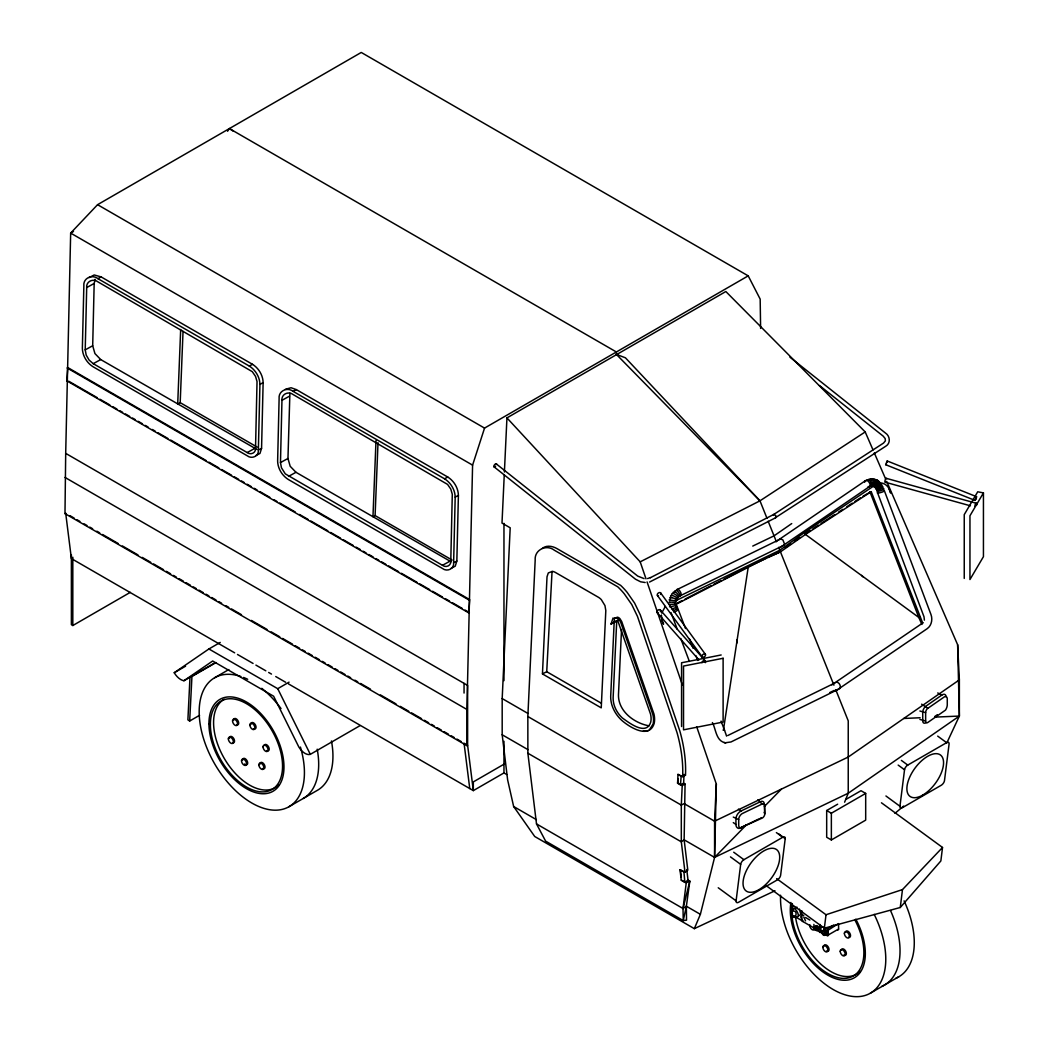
<?xml version="1.0" encoding="UTF-8"?>
<svg xmlns="http://www.w3.org/2000/svg" width="1049" height="1049" viewBox="0 0 1049 1049"><rect width="100%" height="100%" fill="white"/><g stroke="black" fill="none" stroke-linecap="round" stroke-linejoin="round"><path stroke-width="1.5" d="M748.212 275.861L484.546 428.097L472.588 465.14L466.91 709.465L466.91 745.669L467.618 745.262L467.618 685.417L65.694 453.365L70.663 233.088L97.57 204.686L361.249 52.45L748.212 275.861L760.171 299.109L760.617 328.429M66.861 380.853L67.726 367.543L469.664 599.595L468.785 612.904L66.861 380.853L67.424 380.472M85.218 349.855L86.7 287.57C85.952 281.381 93.309 278.09 97.911 281.853L252.285 371.661L255.536 376.381L257.031 381.548L255.523 448.316C256.074 452.919 250.619 455.358 247.197 452.565L93.23 363.675L89.099 360.069L86.202 355.073L85.218 349.855L92.692 345.75L94.174 283.466L95.118 279.283M258.369 450.073L259.929 384.393C259.798 377.037 255.484 369.943 249.295 366.062L97.898 278.654C92.142 274.025 82.976 278.116 83.854 285.826L82.36 348.307C82.504 355.716 86.831 362.862 93.059 366.757L247.223 455.764C251.786 459.436 259.051 456.184 258.369 450.073L261.568 448.303L263.129 382.636C262.997 375.28 258.697 368.186 252.494 364.305L101.097 276.897L94.213 274.969L89.073 277.592M280.476 462.583L281.958 400.312C281.224 394.109 288.58 390.831 293.182 394.581L447.556 484.402L450.795 489.109L452.289 494.276L450.782 561.058C451.345 565.66 445.877 568.099 442.468 565.306L285.302 473.873L281.46 467.802L280.476 462.583L287.964 458.479L289.891 393.231M453.627 562.802L455.187 497.134C455.056 489.778 450.742 482.671 444.553 478.803L293.156 391.395C287.4 386.753 278.247 390.857 279.113 398.554L277.631 461.049C277.762 468.444 282.089 475.59 288.331 479.498L442.481 568.492C447.044 572.164 454.322 568.912 453.627 562.802L456.839 561.045L458.4 495.364C458.256 488.008 453.955 480.914 447.766 477.033L296.369 389.625L291.098 387.75L285.367 389.258M696.759 726.957L716.323 784.049L714.579 857.4L700.378 914.322L694.333 928.653L534.728 836.499L513.643 806.511L507.637 779.905L502.183 734.772L502.183 698.568L510.194 527.804L501.999 523.071L504.241 475.249M466.91 745.669L64.986 513.617L65.694 453.365M661.408 615.002L661.985 620.785L663.571 624.194L661.578 619.041M180.677 329.491L177.701 404.009L180.192 402.659L257.175 447.097M180.192 402.659L183.037 331.379M376.001 440.606L372.959 516.751L375.096 515.583L452.08 560.035L442.468 565.306M375.096 515.583L378.007 442.678M773.467 515.387L773.585 514.666M504.399 472.037L506.942 417.895L725.829 291.517L865.202 431.939L873.017 449.916M686.741 869.542L688.026 880.111L689.809 881.147L686.374 906.244L686.518 920.157L683.24 920.576L545.611 841.114L536.511 823.924L527.87 753.234L527.844 716.519L535.187 560.022C534.308 549.715 546.516 544.011 554.357 550.227L617.782 586.837A54.535 33.188 62.8 0 1 624.273 593.8L631.76 604.565L637.451 616.353L676.972 732.438A112.256 68.316 62.8 0 1 682.65 776.68L685.482 775.198M542.451 673.917L547.014 576.793L548.299 572.938L552.351 571.39A11.972 7.277 62.8 0 1 555.459 572.479L598.336 597.235A11.762 7.159 62.8 0 1 601.326 599.648L604.958 605.575L605.811 610.584L601.247 707.865L542.451 673.917L546.726 671.701L601.313 703.223M546.726 671.701L552.049 571.495M614.347 618.451L610.688 696.418C610.531 705.426 615.029 714.12 621.546 720.165C628.954 726.852 649.134 739.676 654.156 723.482A19.905 12.116 62.8 0 0 653.973 714.067L621.703 621.519L619.893 618.622A5.376 3.278 62.8 0 0 617.402 617.179L614.347 618.451L616.327 617.73A5.376 3.278 62.8 0 1 618.831 619.172L620.641 622.083L652.911 714.631A19.905 12.116 62.8 0 1 653.094 724.033L649.2 730.209M621.533 629.479L618.464 694.962C618.241 711.301 634.343 723.259 649.056 725.829M688.026 880.111L684.84 882.379L681.26 880.163L680.001 869.739L684.984 872.165L687.816 870.159L684.145 839.816L685.063 784.036L683.633 783.223L680.434 784.888L677.588 783.236L677.995 774.385L682.637 776.68M677.588 783.236L678.152 778.633M680.434 784.888L681.207 775.854M685.063 784.036L682.217 785.517L681.299 805.108L681.312 841.836L684.984 872.165M683.633 783.223L684.053 774.372M886.68 481.386L957.632 644.742L959.363 679.87L959.363 716.061L848.235 793.228L714.579 857.4L714.579 821.197L716.323 784.049M190.013 676.762L187.889 719.876L189.672 721.017L199.585 715.3M925.638 712.704L925.651 712.284A3.435 1.796 -64.4 0 1 927.539 708.547L944.375 696.864A5.245 2.741 -64.4 0 1 947.26 698.542L947.273 705.072A6.268 3.265 -64.4 0 1 945.503 710.107L927.618 722.604A3.58 1.862 -64.4 0 1 925.651 721.463L925.638 712.704L919.894 710.999M189.672 721.017L191.941 676.461L216.042 662.562M740.974 828.29L740.83 828.277A6.268 3.934 -55.2 0 1 738.706 825.497L738.719 818.941A5.245 3.291 -55.2 0 1 742.194 813.591L762.466 803.862A3.435 2.164 -55.2 0 1 764.734 805.186L764.734 814.365A3.58 2.242 -55.2 0 1 762.374 818.01L739.021 828.474A7.71 4.839 -55.2 0 1 735.926 824.435L733.277 822.6M261.568 448.303L259.968 453.443L255.89 455.528M456.839 561.045L455.24 566.185L451.162 568.27M924.392 620.129L924.012 616.812L877.475 492.545M881.462 802.8L942.526 847.461L940.861 860.941L900.265 907.49L824.344 928.208L826.022 914.741L776.64 878.616M900.265 907.49L902.481 889.591L942.526 847.461M536.511 823.924L683.017 908.513L686.256 882.747L689.809 881.147L683.017 908.513L683.24 920.576L686.374 906.244L700.378 914.322M736.096 900.868L740.673 864.376A4.026 1.993 -53.7 0 1 743.911 859.682L782.751 837.259A4.026 1.993 -53.7 0 1 785.216 838.662L780.64 875.154A4.026 1.993 -53.7 0 1 777.401 879.849L738.562 902.271A4.026 1.993 -53.7 0 1 736.096 900.868L718.237 887.769M899.95 806.261L904.54 769.769A4.026 1.993 -53.7 0 1 907.765 765.088L946.604 742.666A4.026 1.993 -53.7 0 1 949.083 744.056L944.493 780.548A4.026 1.993 -53.7 0 1 941.268 785.242L902.428 807.664A4.026 1.993 -53.7 0 1 899.95 806.261L885.933 795.981M922.648 622.936L871.221 491.666L806.196 533.954L780.443 551.84L748.291 566.67L723.404 730.196L724.531 730.222L726.59 736.123M880.465 484.743A3.514 1.311 -30.5 0 1 881.698 484.664L882.143 485.621A3.855 1.442 -30.5 0 1 880.74 487.313L878.301 488.742A3.514 1.311 -30.5 0 1 876.269 489.07L876.597 487.024M887.31 462.268L887.126 460.957L885.684 464.707L974.927 500.373L976.213 498.931L976.527 496.675L887.284 460.996M676.133 605.561L669.537 606.807M661.722 613.075L665.25 606.532M611.029 624.011L617.809 620.234L611.029 624.011L613.101 617.9M876.518 489.398L876.846 490.145A3.514 1.01 -23.4 0 0 878.905 489.857L881.488 488.703A3.868 1.115 -23.4 0 0 883.088 487.365L882.76 486.618M844.615 802.183L848.235 793.228L848.235 720.847L835.751 689.731M946.919 742.744L959.363 716.061L957.632 644.742M983.438 492.912L969.958 515.767L969.958 579.533L983.438 556.678L983.438 492.912L977.72 491.784L964.241 514.639L964.241 578.419M883.992 490.512A3.514 0.695 -16.7 0 1 884.307 490.604L884.228 491.011A3.855 0.761 -16.7 0 1 881.619 492.283L878.944 492.978A3.514 0.695 -16.7 0 1 877.397 492.964L877.318 492.781M227.541 131.256L229.403 128.568L616.379 351.979L616.379 354.392L759.974 500.819L767.003 518.337M886.51 464.117L885.684 464.707M746.298 824.986L714.579 857.4L684.145 839.816L681.312 841.836L527.87 753.234M764.419 806.471L781.4 789.123M795.024 907.857L797.017 907.175M903.648 806.065L894.967 813.316M815.676 929.401L815.073 928.391A2.19 1.259 60 0 1 815.073 926.555L815.676 926.228A2.36 1.364 60 0 1 817.302 927.172L817.905 928.181A2.19 1.259 60 0 1 817.905 930.017L817.302 930.345A2.36 1.364 60 0 1 816.07 929.807M817.132 930.214L816.594 930.502A2.124 1.233 60 0 1 815.125 929.65L814.588 928.745A1.967 1.141 60 0 1 814.588 927.093L815.125 926.805M784.128 545.126L679.883 595.937A3.724 1.993 61.2 0 1 679.293 595.819M676.539 589.826L780.613 538.963L782.869 539.881L784.482 543.92M680.395 595.819L680.775 595.504A3.475 1.862 61.2 0 0 680.788 592.672L679.883 591.046A3.724 1.993 61.2 0 0 677.431 589.394L676.933 589.499M822.088 931.407L822.731 931.092A2.465 1.429 60 0 1 824.435 932.102L825.039 933.177A2.282 1.324 60 0 1 825.012 935.065L824.37 935.38A2.465 1.429 60 0 1 822.665 934.371L822.062 933.295A2.465 1.429 60 0 1 822.062 931.21M824.094 929.847L824.829 929.48A2.845 1.639 60 0 1 826.782 930.66L827.491 931.879A2.623 1.521 60 0 1 827.451 934.056L826.717 934.423A2.845 1.639 60 0 1 825.733 934.135M779.853 547.696L869.687 486.434A3.475 2.15 58.7 0 0 869.805 483.55L868.86 481.937A3.724 2.308 58.7 0 0 866.172 480.429L865.137 480.94A3.475 2.15 58.7 0 0 864.704 482.186M668.711 604.394L676.041 604.106L674.73 604.08M879.967 487.864L880.74 487.313M775.919 541.677L865.582 480.573M684.84 882.379L683.909 871.549M681.26 880.163L686.256 882.747M468.785 612.904L469.349 612.511L465.1 610.072M791.733 523.569L774.031 535.855L752.749 546.07M785.321 547.617L790.526 543.998M794.434 541.297L799.64 537.678M946.185 696.798A6.687 3.488 -64.4 0 0 941.95 695.002L925.847 706.2A4.878 2.544 -64.4 0 0 922.727 712.35L922.727 720.781A5.022 2.623 -64.4 0 0 925.939 722.656M934.79 716.493L937.334 714.736M215.111 662.732L183.929 680.735A13.191 7.618 60 0 1 174.239 672.737L208.908 648.964L220.238 642.421M183.929 680.735L212.672 661.014L273.619 696.208L298.808 746.954A12.483 7.212 60 0 0 310.32 754.349L359.925 725.711M831.805 684.879L923.054 622.791M835.738 690.898L927.132 628.718C931.538 625.676 932.797 619.448 931.001 614.596L884.386 490.775M683.017 908.513L686.374 906.244M873.345 486.238L804.347 532.604L779.8 550.227L675.386 600.88L669.131 599.858L669.918 600.408M542.385 548.339C546.686 544.877 552.823 546.123 557.216 548.745L620.628 585.355A54.535 33.188 62.8 0 1 627.118 592.318L634.606 603.083L640.296 614.871L679.818 730.956A112.256 68.316 62.8 0 1 685.495 775.198M506.942 417.895L640.192 561.844L759.974 500.819L865.202 431.939M773.795 514.43L883.507 443.098L885.382 440.868L885.172 438.574L883.192 436.135L819.492 385.547M921.927 624.457L918.767 617.415L804.871 534.007L810.287 530.492M812.988 528.722L818.417 525.195M821.118 523.438L834.676 514.626M838.741 511.978L842.806 509.342M846.871 506.693L852.286 503.166M855.001 501.409L860.416 497.882M863.117 496.125L871.221 491.666M73.482 231.462L70.663 233.088L472.588 465.14M64.986 513.708L65.694 513.21M71.384 554.764L71.384 624.706L72.814 625.532L130.325 592.331M174.239 672.737L185.568 666.194M214.586 677.785L228.839 669.55M208.908 648.964L277.723 688.695L289.052 682.152M289.013 806.694L317.519 790.238A74.427 42.97 60 0 0 331.458 740.974M503.966 764.223L473.322 781.911L473.322 790.618L503.966 772.929L506.693 774.503M527.844 716.519L681.299 805.108L684.145 803.626L714.579 821.197L715.457 820.698M958.498 680.381L959.363 679.87L848.235 757.037L714.579 821.197M845.9 799.43L861.006 790.71L865.687 793.411L865.687 820.134L831.359 839.961L826.678 837.259L826.678 810.523L837.666 804.19M826.678 810.523L831.359 813.224L865.687 793.411M813.88 924.392L814.391 929.283L815.348 928.732M819.977 927.093L820.934 926.542L827.936 928.916L828.435 934.895A1.731 0.997 60 0 1 827.202 935.564L814.391 929.283M827.491 928.627L833.837 924.956M828.435 930.004L838.439 923.579M827.202 935.577L838.584 929.034L838.584 924.156M870.368 993.18L898.862 976.724M97.898 278.654L101.097 276.897M86.7 287.57L94.174 283.466M93.23 363.675L100.717 359.571L256.848 449.405M249.295 366.062L252.494 364.305M259.929 384.393L263.129 382.636M293.156 391.395L296.369 389.625M281.958 400.312L289.432 396.207M247.197 452.565L254.684 448.461M288.501 476.403L295.975 472.299L451.083 561.766M444.553 478.803L447.766 477.033M455.187 497.134L458.4 495.364M650.38 577.697L773.926 514.351L775.958 515.793L775.893 517.629L649.541 582.051M676.474 603.477L682.217 600.539M685.089 599.071L710.947 585.814M713.818 584.345L721.004 580.661M723.876 579.192L748.291 566.67M727.822 735.506L834.938 682.938M765.337 558.527L676.212 604.25L685.535 628.535M768.17 557.163L779.197 552.43M735.926 824.435L735.926 818.902A6.687 4.209 -55.2 0 1 741.066 810.982L760.473 801.672A4.878 3.068 -55.2 0 1 764.223 803.862L764.76 805.58M740.45 827.792L758.938 818.928M829.851 692.51L834.27 690.426M694.333 928.653L774.975 890.785M650.616 577.593L647.548 578.563M673.969 612.249L674.861 611.882A3.855 1.075 -23.4 0 0 677.536 610.112L677.484 609.285A3.514 0.983 -23.4 0 0 677.025 609.22M673.143 610.728L674.035 610.361A3.855 1.075 -23.3 0 0 676.71 608.604L676.671 607.777A3.514 0.97 -23.3 0 0 676.212 607.712M879.141 488.349L878.262 488.65A3.514 1.167 -26.9 0 1 876.217 488.965L875.758 488.559M676.094 601.536L675.543 600.893M826.022 914.741L902.481 889.591M836.407 682.217C839.187 681.876 841.508 686.505 839.725 688.603L730.969 741.971L725.226 742.771M869.228 486.802L868.651 486.946A3.724 2.308 58.7 0 1 867.982 486.88M671.504 608.918L673.327 608.459A3.868 0.774 -16.1 0 0 675.713 607.502L676.461 606.728A3.514 0.695 -16.1 0 0 676.225 606.61M721.174 654.969L681.575 662.758L681.575 726.524M648.216 730.668L643.339 730.956M677.942 597.314L678.755 596.96A3.488 1.56 44 0 0 678.585 595.294L676.92 593.196A3.737 1.665 44 0 0 674.73 591.898L673.314 592.174A3.488 1.56 44 0 0 673.235 593.17M677.169 598.218L677.654 598.14A3.514 1.351 35.1 0 0 677.562 596.475L676.395 595.242A3.724 1.429 35.1 0 0 673.301 593.564L672.199 593.55A3.514 1.351 35.1 0 0 671.832 594.167M779.092 551.944L780.443 551.84L833.929 685.181M804.845 534.072L806.196 533.954L804.871 534.007M918.767 617.415L920.117 617.297L918.793 617.35L869.896 491.719M903.792 718.46L920.143 717.752M934.856 717.123L959.363 716.061M775.408 517.695L885.802 446.192C890.798 443.386 890.116 436.004 885.553 433.119L789.963 357.211M779.315 551.813L780.443 551.84L778.646 547.355M674.782 602.795C679.018 602.716 666.862 601.549 669.59 602.336M723.351 730.196L724.531 730.222L721.043 721.109M880.452 482.973C885.907 482.933 889.801 488.1 890.653 493.082L888.673 487.929M645.161 582.523L640.637 581.802L635.51 579.218L493.882 466.7A1.836 0.839 -51.4 0 1 494.131 465.336L494.722 464.55A2.006 0.918 -51.4 0 1 496.098 463.75L637.753 576.111L644.086 578.615M925.638 721.056L919.894 719.43M798.525 915.882L800.846 914.453L799.443 909.063M672.094 595.452L671.452 595.386A3.54 1.088 26.8 0 0 670.875 596.343M675.386 598.927L676.526 599.228A3.54 1.088 26.8 0 0 676.697 597.812L676.12 597.314A3.54 1.088 26.8 0 0 672.291 595.557M868.992 486.316L870.722 485.871A3.475 2.229 67.2 0 0 871.273 483.72L870.316 481.137A3.737 2.4 67.2 0 0 868.415 479.642L866.684 480.088A3.475 2.229 67.2 0 0 866.343 480.665M869.962 486.002L871.732 485.543A3.488 2.308 79.2 0 0 872.532 483.314L871.889 480.626A3.737 2.465 79.2 0 0 870.185 479.065L868.415 479.524A3.488 2.308 79.2 0 0 868.008 480.114M678.218 596.461L679.673 596.173A3.475 1.744 53.6 0 0 679.739 594.298L678.362 591.964A3.737 1.875 53.6 0 0 676.356 590.521L674.887 590.823A3.475 1.744 53.6 0 0 674.677 591.938M671.924 597.681L670.495 597.484A3.54 0.813 19.1 0 0 670.036 598.192L670.481 598.546M712.415 722.577C715.903 728.911 715.903 740.41 724.544 742.626M724.033 742.522L725.751 742.889M494.04 466.857L494.289 466.91A2.006 0.918 -51.4 0 0 495.666 466.123M738.68 819.557L733.277 817.066M976.527 496.675L974.927 500.373M886.51 478.396L976.422 503.297M885.277 482.225L970.469 505.815M616.379 354.392L625.427 357.801L759.974 500.819M809.867 920.052L805.593 917.508M937.714 692.956L941.95 695.002M921.599 704.167L927.854 708.298M97.57 204.686L484.546 428.097M67.07 367.95L468.995 600.002M68.841 381.285L97.137 397.623M99.97 399.263L109.883 404.98M112.715 406.619L116.95 409.071M119.783 410.697L122.615 412.336M125.447 413.962L129.696 416.414M132.528 418.053L135.36 419.692M138.18 421.318L142.428 423.77M145.26 425.409L148.093 427.035M152.341 429.487L155.173 431.126M157.993 432.765L167.906 438.482M170.738 440.108L206.115 460.537M208.948 462.176L218.848 467.893M221.68 469.532L231.593 475.249M234.425 476.889L238.661 479.327M241.493 480.966L244.325 482.606M247.158 484.232L251.406 486.684M254.238 488.323L257.071 489.962M259.89 491.588L269.803 497.305M274.051 499.757L276.884 501.396M279.703 503.035L295.28 512.017M299.516 514.469L308.013 519.373M310.845 520.999L327.826 530.807M330.658 532.446L340.558 538.163M343.39 539.802L353.303 545.519M356.136 547.145L360.371 549.597M363.203 551.236L366.035 552.875M368.868 554.501L373.116 556.953M375.948 558.592L378.781 560.218M381.6 561.858L385.848 564.31M388.681 565.949L398.594 571.666M401.413 573.292L416.991 582.287M419.823 583.926L429.723 589.643M432.555 591.269L442.455 596.999M445.287 598.625L449.536 601.077M452.368 602.716L462.268 608.433M677.995 774.385L680.853 776.037M677.942 783.052L682.217 785.517M502.183 698.568L527.975 713.464M64.986 477.426L466.91 709.465M502.183 734.772L527.975 749.655M803.128 920.93A2.085 1.206 0 0 1 801.842 920.589L792.808 915.371A2.242 1.298 0 0 1 792.218 914.754L792.192 914.19A2.741 1.573 0 0 1 792.533 913.653M802.957 921.573L813.972 927.945M69.942 515.662L74.191 518.114M77.036 519.753L79.868 521.392M84.117 523.844L86.949 525.483M89.794 527.123L92.627 528.762M96.875 531.214L99.707 532.853M102.553 534.492L118.144 543.487M122.392 545.952L137.996 554.947M142.244 557.399L150.754 562.316M153.587 563.956L163.513 569.686M166.345 571.325L170.594 573.777M173.426 575.416L176.271 577.055M179.104 578.681L183.352 581.146M186.197 582.772L190.446 585.237M193.278 586.876L196.111 588.502M198.956 590.141L203.204 592.606M206.037 594.232L208.869 595.871M211.714 597.51L215.963 599.962M218.795 601.601L221.627 603.241M225.889 605.693L228.721 607.332M231.554 608.971L241.48 614.701M251.406 620.431L266.997 629.426M271.245 631.891L279.755 636.795M282.587 638.435L292.514 644.165M295.346 645.804L299.608 648.256M302.44 649.895L305.272 651.534M308.104 653.173L312.366 655.625M315.198 657.264L319.447 659.716M322.292 661.355L325.124 662.994M327.957 664.62L332.205 667.085M335.051 668.724L337.883 670.35M340.715 671.989L344.964 674.455M347.809 676.081L350.641 677.72M354.89 680.172L357.722 681.811M360.568 683.45L370.494 689.18M380.407 694.91L396.011 703.918M400.259 706.37L408.769 711.274M411.601 712.914L421.528 718.644M424.36 720.283L428.608 722.735M431.454 724.374L434.286 726.013M437.118 727.652L441.367 730.104M444.212 731.743L448.461 734.195M451.293 735.834L454.125 737.473M456.971 739.112L461.219 741.564M680.001 869.739L683.555 871.798M513.643 806.511L536.327 819.61M234.661 652.832L71.384 558.566L65.707 513.302M237.494 654.471L253.071 663.453M255.904 665.092L265.817 670.822M268.649 672.448L271.481 674.087M275.73 676.539L285.643 682.27M288.475 683.896L473.322 790.618L467.618 745.262L464.051 743.203L469.755 788.56M878.983 481.478L879.652 482.186A3.803 1.967 -46.5 0 1 878.787 485.031L877.489 486.408A3.54 1.823 -46.5 0 1 874.774 487.326L874.105 486.618A3.803 1.967 -46.5 0 1 874.04 486.028M877.37 480.311L878.144 481.085A3.763 2.164 -55.7 0 1 877.646 484.205L876.505 485.7A3.54 2.032 -55.7 0 1 873.896 486.684L873.122 485.91A3.763 2.164 -55.7 0 1 872.978 485.254M295.975 472.299L290.193 466.294L287.964 458.479M100.717 359.571L94.935 353.565L92.692 345.75M229.403 128.568L233.494 131.282M757.824 799.836L762.085 804.019M738.43 809.133L741.066 810.982M765.875 885.435L824.344 928.208M937.688 736.11L946.604 742.666M901.393 760.407L907.765 765.088M898.167 765.088L904.54 769.769M778.843 833.981L785.216 838.662M776.378 832.591L782.751 837.259M733.71 852.208L743.911 859.682M730.471 856.889L740.673 864.376M676.015 599.307L676.474 599.648A3.54 0.813 19.1 0 1 676.015 600.356M794.329 916.341C804.032 921.061 793.018 900.868 792.113 912.145M496.347 463.802L496.518 463.96A1.836 0.839 -51.4 0 1 496.597 464.209M861.622 575.377L863.091 576.924M660.398 610.112L705.374 660.962M657.225 612.708L698.975 659.926M660.647 592.934L705.387 654.301M657.382 595.426L702.122 656.792M816.594 927.644L817.132 928.562M805.54 920.878L803.77 916.97M277.723 688.695L310.32 754.349M823.085 933.4L822.783 932.758A2.623 1.521 60 0 1 822.822 930.581L823.557 930.214A2.845 1.639 60 0 1 825.511 931.394L826.219 932.613A2.623 1.521 60 0 1 826.179 934.79L825.445 935.157A2.845 1.639 60 0 1 824.973 935.092M874.315 452.919L885.382 478.396M768.17 521.248L776.339 541.599M689.599 639.156L693.101 648.269M696.011 655.848L697.755 660.411M670.98 612.524L677.313 629.348M680.762 638.513L689.39 661.447M640.192 561.844L646 578.825M647.063 581.907L682.493 685.299M764.223 803.862L764.76 813.932M801.108 916.97L801.502 919.121A2.019 1.167 60 0 0 802.957 921.56M680.526 870.985L681.247 876.938M831.359 813.224L831.359 839.961M820.934 926.542L820.934 931.958M819.977 924.484L819.977 932.509M801.842 910.755L801.842 920.589M792.808 905.549L792.808 910.466M736.988 639.693L736.988 642.958M503.966 523.346L503.966 680.657M503.966 741.289L503.966 772.929M464.051 683.358L464.051 693.061M72.814 557.216L72.814 625.532M874.184 914.374A74.427 42.97 60 0 1 849.31 995.894A74.427 42.97 60 0 1 780.587 895.217M890.522 910.545A74.427 42.97 60 0 1 881.737 986.375M855.827 919.186A53.066 30.631 60 0 1 837.81 979.346A53.066 30.631 60 0 1 790.946 902.468M854.751 919.671A51.034 29.464 60 0 1 837.43 977.524A51.034 29.464 60 0 1 792.349 903.595M860.206 971.308A51.034 29.464 60 0 1 823.281 966.208A51.034 29.464 60 0 1 795.627 917.678M815.519 928.824A3.553 2.046 60 0 1 813.355 929.021M814.627 928.929A3.553 2.046 60 0 1 811.559 929.204A3.553 2.046 60 0 1 809.789 924.641M814.378 926.595A3.553 2.046 60 0 1 814.627 927.434M824.094 945.923A3.553 2.046 60 0 1 826.953 945.464A3.553 2.046 60 0 1 829.012 949.765A3.553 2.046 60 0 1 826.507 950.971M841.429 949.948A3.553 2.046 60 0 1 844.288 949.489A3.553 2.046 60 0 1 846.346 953.79A3.553 2.046 60 0 1 843.855 954.996M845.612 932.023A3.553 2.046 60 0 1 849.808 933.151A3.553 2.046 60 0 1 848.68 937.347M904.094 900.855A74.427 42.97 60 0 1 895.99 978.153M976.619 505.12A2.006 0.747 -74.5 0 0 976.724 504.149A2.072 0.774 -74.5 0 0 975.767 503.559A2.006 0.747 -74.5 0 0 974.941 506.287M885.697 482.173A2.072 0.774 -74.5 0 1 884.989 481.098A2.072 0.774 -74.5 0 1 885.881 478.554A2.072 0.774 -74.5 0 1 886.759 478.855M883.035 488.742A3.514 0.695 -16.8 0 1 883.874 488.847L883.796 489.254A3.855 0.761 -16.8 0 1 881.186 490.539L878.524 491.234A3.514 0.695 -16.8 0 1 876.964 491.22L877.043 490.801A3.855 0.761 -16.8 0 1 877.436 490.512M879.875 482.894A3.514 1.573 -38.1 0 1 880.439 482.946L881.016 484.087A3.842 1.718 -38.1 0 1 879.836 486.08L877.58 487.759A3.514 1.573 -38.1 0 1 875.574 488.126L874.997 486.985A3.842 1.718 -38.1 0 1 875.207 486.356M877.738 481.557A3.54 1.823 -46.5 0 1 878.983 481.478M875.522 480.652A3.763 2.164 -55.7 0 1 877.58 480.193M872.073 485.399A3.737 2.308 -65.8 0 0 872.453 485.923L873.542 486.316A3.54 2.19 -65.8 0 0 875.994 484.454L876.689 482.71A3.737 2.308 -65.8 0 0 876.151 479.773L875.05 479.393A3.54 2.19 -65.8 0 0 873.751 479.931M870.972 485.097A3.724 2.413 -76.9 0 0 871.968 485.962L872.571 486.041A3.54 2.295 -76.9 0 0 875.141 483.248L875.299 482.317A3.724 2.413 -76.9 0 0 873.843 478.973L873.227 478.895A3.54 2.295 -76.9 0 0 871.994 479.445M870.368 485.556A3.724 2.465 -88.7 0 0 870.958 485.884L872.204 485.805A3.514 2.334 -88.7 0 0 873.83 483.156L873.778 481.281A3.724 2.465 -88.7 0 0 872.007 478.842L870.762 478.908A3.514 2.334 -88.7 0 0 869.713 479.904M816.974 928.47A1.967 1.141 60 0 1 816.974 930.122M815.125 926.621A2.124 1.233 60 0 1 816.594 927.473M801.082 916.957A3.894 2.242 60 0 1 803.77 915.41M817.866 929.755A2.36 1.364 60 0 0 818.259 929.794L818.849 929.466A2.19 1.259 60 0 0 818.849 927.644L818.259 926.621A2.36 1.364 60 0 0 816.62 925.677L816.03 926.005A2.19 1.259 60 0 0 815.807 926.791M838.597 929.047A1.731 0.997 60 0 1 837.666 929.847M823.963 934.489A2.845 1.639 60 0 1 823.491 933.99M823.806 930.778A2.623 1.521 60 0 1 823.885 930.253M764.223 812.293A5.022 3.16 -55.2 0 1 764.196 812.844M761.364 817.63A5.022 3.16 -55.2 0 1 760.368 818.246M658.326 613.18A2.006 1.482 -41.5 0 1 656.989 611.934M702.017 662.706A2.006 1.482 -41.5 0 1 705.544 661.316M705.531 662.194A2.072 1.534 -41.5 0 1 705.348 662.653M657.054 611.855A2.006 1.482 -41.5 0 1 659.323 609.639A2.006 1.482 -41.5 0 1 660.385 611.764M701.86 656.058A2.072 1.364 -36.1 0 0 703.604 657.094A2.072 1.364 -36.1 0 0 705.571 654.996A2.006 1.311 -36.1 0 0 703.892 654.012A2.006 1.311 -36.1 0 0 701.991 656.018M658.51 595.727A2.006 1.311 -36.1 0 1 657.395 594.127A2.006 1.311 -36.1 0 1 659.887 592.567A2.006 1.311 -36.1 0 1 660.555 594.429M671.898 597.681A3.54 0.813 19.1 0 1 675.163 598.861M300.42 747.058A74.427 42.97 60 0 1 268.937 809.592A74.427 42.97 60 0 1 201.093 729.212A74.427 42.97 60 0 1 240.85 676.474M243.565 677.457A74.427 42.97 60 0 1 247.682 679.28M261.778 688.328A74.427 42.97 60 0 1 281.027 708.573M317.204 749.196A74.427 42.97 60 0 1 303.266 798.459M278.864 784.809A51.034 29.464 60 0 1 226.23 761.626A51.034 29.464 60 0 1 224.145 699.277M251.013 724.282A3.553 2.046 60 0 1 253.517 722.84A3.553 2.046 60 0 1 256.035 727.18A3.553 2.046 60 0 1 253.517 728.635M233.678 720.27A3.553 2.046 60 0 1 235.959 718.696A3.553 2.046 60 0 1 238.648 722.63A3.553 2.046 60 0 1 236.838 724.885M229.495 738.181A3.553 2.046 60 0 1 231.79 736.621A3.553 2.046 60 0 1 234.478 740.555A3.553 2.046 60 0 1 232.655 742.81M242.988 758.873A3.553 2.046 60 0 1 246.227 759.568A3.553 2.046 60 0 1 247.525 763.934A3.553 2.046 60 0 1 244.522 764M242.66 760.132A3.553 2.046 60 0 1 242.739 759.437M259.995 764.157A3.553 2.046 60 0 1 262.512 762.702A3.553 2.046 60 0 1 265.017 767.055A3.553 2.046 60 0 1 262.512 768.497M264.256 745.537A3.553 2.046 60 0 1 267.128 745.078A3.553 2.046 60 0 1 269.187 749.379A3.553 2.046 60 0 1 266.682 750.573M616.746 620.68L613.127 697.729C612.97 705.387 616.773 712.782 622.306 717.922C628.666 722.486 646.184 736.332 650.721 722.145A16.836 10.254 62.8 0 0 650.564 714.185L618.045 621.441A1.718 1.049 62.8 0 0 616.864 620.759L616.746 620.68M791.248 911.633C793.582 926.464 800.78 907.687 791.248 911.633M723.115 658.274L683.528 666.063L683.528 729.842L723.115 722.053L723.115 658.274M822.862 947.286A3.553 2.046 60 0 0 826.625 951.967A3.553 2.046 60 0 0 826.625 946.945A3.553 2.046 60 0 0 822.862 947.286M840.21 951.299A3.553 2.046 60 0 0 843.973 955.98A3.553 2.046 60 0 0 843.973 950.971A3.553 2.046 60 0 0 840.21 951.299M844.379 933.387A3.553 2.046 60 0 0 848.143 938.068A3.553 2.046 60 0 0 848.143 933.046A3.553 2.046 60 0 0 844.379 933.387M922.792 795.063A25.701 12.719 -53.7 0 0 942.172 756.893A25.701 12.719 -53.7 0 0 910.702 775.067A25.701 12.719 -53.7 0 0 922.792 795.063M758.925 889.67A25.701 12.719 -53.7 0 0 778.319 851.5A25.701 12.719 -53.7 0 0 746.849 869.673A25.701 12.719 -53.7 0 0 758.925 889.67M208.935 723.666A53.066 30.631 60 0 0 265.213 793.673A53.066 30.631 60 0 0 265.213 718.631A53.066 30.631 60 0 0 208.935 723.666M210.377 724.492A51.034 29.464 60 0 0 264.505 791.825A51.034 29.464 60 0 0 264.505 719.653A51.034 29.464 60 0 0 210.377 724.492M249.872 724.951A3.553 2.046 60 0 0 253.635 729.619A3.553 2.046 60 0 0 253.635 724.61A3.553 2.046 60 0 0 249.872 724.951M232.537 720.925A3.553 2.046 60 0 0 236.3 725.606A3.553 2.046 60 0 0 236.3 720.584A3.553 2.046 60 0 0 232.537 720.925M228.354 738.85A3.553 2.046 60 0 0 232.117 743.531A3.553 2.046 60 0 0 232.117 738.509A3.553 2.046 60 0 0 228.354 738.85M241.519 760.787A3.553 2.046 60 0 0 245.282 765.468A3.553 2.046 60 0 0 245.282 760.459A3.553 2.046 60 0 0 241.519 760.787M258.854 764.813A3.553 2.046 60 0 0 262.617 769.494A3.553 2.046 60 0 0 262.617 764.472A3.553 2.046 60 0 0 258.854 764.813M263.037 746.888A3.553 2.046 60 0 0 266.8 751.569A3.553 2.046 60 0 0 266.8 746.56A3.553 2.046 60 0 0 263.037 746.888"/></g></svg>
